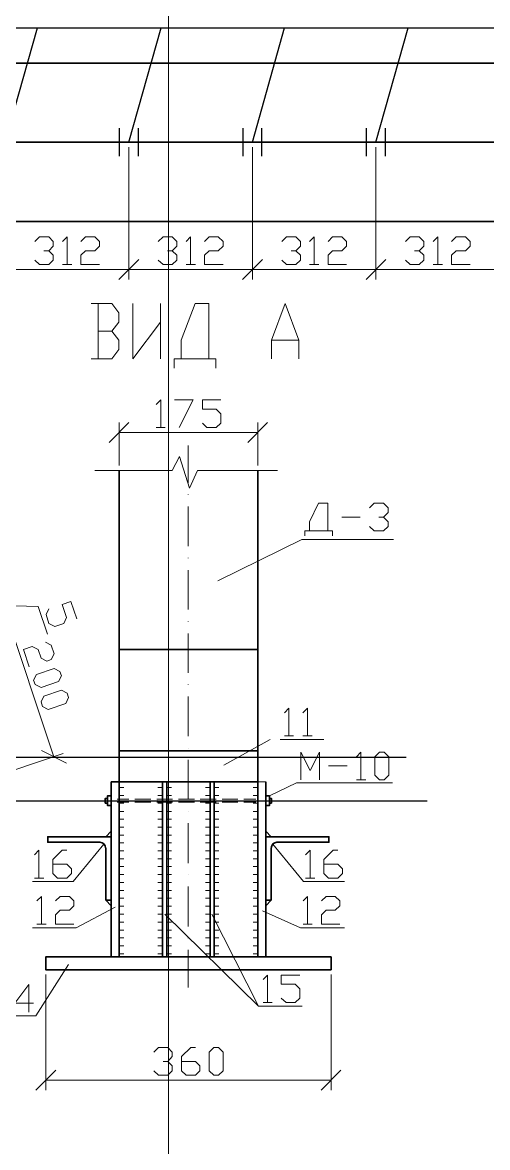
# Model space of a CAD drawing. Header units: millimetres. Extents: x -258556 to -95372, y 16759 to 83874.
# Drawn here: x -128575.9 to -128517.3, y 41573.7 to 41715.3 of the extents above; entities that cross this region are included whole.
import ezdxf

# ---------------------------------------------------------------- set-up
doc = ezdxf.new("R2010")
doc.units = ezdxf.units.MM
doc.header["$LTSCALE"] = 0.5
doc.layers.add('ТОЛСТЫЕ3', color=7, linetype='Continuous', lineweight=50)
doc.layers.add('ТОНКИЕе', color=7, linetype='Continuous', lineweight=25)

msp = doc.modelspace()

# ---------------------------------------------------------------- linework, layer by layer
at = {"color": 7, "linetype": 'Continuous', "lineweight": 25, "true_color": 0x000007}
for points in [[(-128671.298, 41700.264), (-128667.271, 41714.651), (-128449.499, 41714.651)], [(-128578.039, 41700.264), (-128573.977, 41714.651), (-128573.977, 41714.651)], [(-128562.481, 41700.264), (-128558.419, 41714.651), (-128558.419, 41714.651)], [(-128546.923, 41700.264), (-128542.879, 41714.651), (-128542.879, 41714.651)], [(-128531.383, 41700.264), (-128527.321, 41714.651), (-128527.321, 41714.651)], [(-128563.668, 41698.491), (-128563.668, 41702.002), (-128563.668, 41702.002)], [(-128561.259, 41698.491), (-128561.259, 41702.002), (-128561.259, 41702.002)], [(-128548.111, 41698.491), (-128548.111, 41702.002), (-128548.111, 41702.002)], [(-128545.736, 41698.491), (-128545.736, 41702.002), (-128545.736, 41702.002)], [(-128532.57, 41698.491), (-128532.57, 41702.002), (-128532.57, 41702.002)], [(-128530.178, 41698.491), (-128530.178, 41702.002), (-128530.178, 41702.002)], [(-128563.668, 41700.264), (-128561.259, 41700.264), (-128561.259, 41700.264)], [(-128545.736, 41700.264), (-128548.111, 41700.264), (-128548.111, 41700.264)], [(-128530.178, 41700.264), (-128532.57, 41700.264), (-128532.57, 41700.264)]]:
    msp.add_lwpolyline(points, dxfattribs=at)
at = {"color": 7, "linetype": 'Continuous', "lineweight": 20, "true_color": 0x000007}
for points in [[(-128674.052, 41710.211), (-128449.189, 41710.211), (-128449.189, 41710.211)], [(-128562.481, 41699.627), (-128562.481, 41682.968), (-128562.481, 41682.968)], [(-128562.481, 41699.627), (-128562.481, 41682.968), (-128562.481, 41682.968)], [(-128546.923, 41699.627), (-128546.923, 41682.968), (-128546.923, 41682.968)], [(-128546.923, 41699.627), (-128546.923, 41682.968), (-128546.923, 41682.968)], [(-128531.383, 41699.627), (-128531.383, 41682.968), (-128531.383, 41682.968)], [(-128531.383, 41699.627), (-128531.383, 41682.968), (-128531.383, 41682.968)], [(-128574.304, 41687.752), (-128573.736, 41688.32), (-128572.566, 41688.32), (-128571.998, 41687.752), (-128571.998, 41687.15), (-128572.566, 41686.582), (-128573.168, 41686.582)], [(-128570.828, 41687.752), (-128570.26, 41688.32), (-128570.26, 41684.844)], [(-128568.522, 41687.752), (-128567.919, 41688.32), (-128566.749, 41688.32), (-128566.181, 41687.752), (-128566.181, 41687.15), (-128566.749, 41686.582), (-128567.919, 41686.582), (-128568.522, 41686.014), (-128568.522, 41684.844), (-128566.181, 41684.844)], [(-128558.781, 41687.752), (-128558.179, 41688.32), (-128557.008, 41688.32), (-128556.44, 41687.752), (-128556.44, 41687.15), (-128557.008, 41686.582), (-128557.611, 41686.582)], [(-128555.27, 41687.752), (-128554.702, 41688.32), (-128554.702, 41684.844)], [(-128552.964, 41687.752), (-128552.362, 41688.32), (-128551.226, 41688.32), (-128550.623, 41687.752), (-128550.623, 41687.15), (-128551.226, 41686.582), (-128552.362, 41686.582), (-128552.964, 41686.014), (-128552.964, 41684.844), (-128550.623, 41684.844)], [(-128543.223, 41687.752), (-128542.638, 41688.32), (-128541.485, 41688.32), (-128540.883, 41687.752), (-128540.883, 41687.15), (-128541.485, 41686.582), (-128542.053, 41686.582)], [(-128539.73, 41687.752), (-128539.145, 41688.32), (-128539.145, 41684.844)], [(-128537.406, 41687.752), (-128536.838, 41688.32), (-128535.668, 41688.32), (-128535.083, 41687.752), (-128535.083, 41687.15), (-128535.668, 41686.582), (-128536.838, 41686.582), (-128537.406, 41686.014), (-128537.406, 41684.844), (-128535.083, 41684.844)], [(-128527.666, 41687.752), (-128527.098, 41688.32), (-128525.927, 41688.32), (-128525.342, 41687.752), (-128525.342, 41687.15), (-128525.927, 41686.582), (-128526.513, 41686.582)], [(-128524.189, 41687.752), (-128523.604, 41688.32), (-128523.604, 41684.844)], [(-128521.866, 41687.752), (-128521.281, 41688.32), (-128520.11, 41688.32), (-128519.543, 41687.752), (-128519.543, 41687.15), (-128520.11, 41686.582), (-128521.281, 41686.582), (-128521.866, 41686.014), (-128521.866, 41684.844), (-128519.543, 41684.844)], [(-128572.566, 41686.582), (-128571.998, 41686.014), (-128571.998, 41685.412), (-128572.566, 41684.844), (-128573.736, 41684.844), (-128574.304, 41685.412)], [(-128557.008, 41686.582), (-128556.44, 41686.014), (-128556.44, 41685.412), (-128557.008, 41684.844), (-128558.179, 41684.844), (-128558.781, 41685.412)], [(-128541.485, 41686.582), (-128540.883, 41686.014), (-128540.883, 41685.412), (-128541.485, 41684.844), (-128542.638, 41684.844), (-128543.223, 41685.412)], [(-128525.927, 41686.582), (-128525.342, 41686.014), (-128525.342, 41685.412), (-128525.927, 41684.844), (-128527.098, 41684.844), (-128527.666, 41685.412)], [(-128570.828, 41684.844), (-128569.657, 41684.844), (-128569.657, 41684.844)], [(-128561.225, 41685.463), (-128563.72, 41682.968), (-128563.72, 41682.968)], [(-128563.72, 41682.968), (-128561.225, 41685.463), (-128561.225, 41685.463)], [(-128555.27, 41684.844), (-128554.1, 41684.844), (-128554.1, 41684.844)], [(-128548.18, 41682.968), (-128545.667, 41685.463), (-128545.667, 41685.463)], [(-128545.667, 41685.463), (-128548.18, 41682.968), (-128548.18, 41682.968)], [(-128539.73, 41684.844), (-128538.577, 41684.844), (-128538.577, 41684.844)], [(-128532.622, 41682.968), (-128530.144, 41685.463), (-128530.144, 41685.463)], [(-128530.144, 41685.463), (-128532.622, 41682.968), (-128532.622, 41682.968)], [(-128524.189, 41684.844), (-128523.019, 41684.844), (-128523.019, 41684.844)], [(-128562.481, 41684.224), (-128578.039, 41684.224), (-128578.039, 41684.224)], [(-128546.923, 41684.224), (-128562.481, 41684.224), (-128562.481, 41684.224)], [(-128546.923, 41684.224), (-128531.383, 41684.224), (-128531.383, 41684.224)], [(-128531.383, 41684.224), (-128515.825, 41684.224), (-128515.825, 41684.224)], [(-128559.039, 41667.238), (-128558.471, 41667.806), (-128558.471, 41664.33)], [(-128556.733, 41667.806), (-128554.392, 41667.806), (-128556.131, 41664.33)], [(-128553.222, 41664.898), (-128552.654, 41664.33), (-128551.484, 41664.33), (-128550.916, 41664.898), (-128550.916, 41666.068), (-128551.484, 41666.653), (-128553.222, 41666.653), (-128553.222, 41667.806), (-128550.916, 41667.806)], [(-128562.464, 41664.949), (-128564.942, 41662.454), (-128564.942, 41662.454)], [(-128563.686, 41659.545), (-128563.686, 41664.949), (-128563.686, 41664.949)], [(-128563.686, 41663.71), (-128546.269, 41663.71), (-128546.269, 41663.71)], [(-128559.039, 41664.33), (-128557.903, 41664.33), (-128557.903, 41664.33)], [(-128547.491, 41662.454), (-128545.013, 41664.949), (-128545.013, 41664.949)], [(-128546.269, 41659.545), (-128546.269, 41664.949), (-128546.269, 41664.949)], [(-128572.531, 41641.51), (-128572.876, 41640.787), (-128572.531, 41639.685), (-128571.774, 41639.307), (-128570.673, 41639.685), (-128570.329, 41640.408), (-128570.879, 41642.078), (-128569.778, 41642.439), (-128569.021, 41640.236)], [(-128578.245, 41641.923), (-128573.891, 41641.802), (-128573.891, 41641.802)], [(-128578.211, 41641.802), (-128571.912, 41622.889), (-128571.912, 41622.889)], [(-128573.891, 41641.802), (-128572.721, 41638.343), (-128572.721, 41638.343)], [(-128572.979, 41637.328), (-128572.256, 41636.949), (-128571.878, 41635.848), (-128572.256, 41635.125), (-128572.807, 41634.918), (-128573.53, 41635.297), (-128573.908, 41636.398), (-128574.631, 41636.777), (-128575.733, 41636.398), (-128575.01, 41634.195)], [(-128580.345, 41620.083), (-128570.724, 41623.284), (-128570.724, 41623.284)], [(-128573.478, 41623.697), (-128570.329, 41622.097), (-128570.329, 41622.097)]]:
    msp.add_lwpolyline(points, dxfattribs=at)
at = {"color": 7, "linetype": 'Continuous', "lineweight": 35, "true_color": 0x000007}
for points in [[(-128449.189, 41710.211), (-128674.052, 41710.211), (-128674.052, 41690.282), (-128449.189, 41690.282)], [(-128674.052, 41700.264), (-128449.74, 41700.264), (-128449.74, 41700.264)], [(-128546.269, 41623.629), (-128546.269, 41636.398), (-128563.686, 41636.398), (-128563.686, 41658.943)], [(-128546.269, 41658.943), (-128546.269, 41636.398), (-128546.269, 41636.398)], [(-128563.686, 41623.629), (-128563.686, 41636.398), (-128563.686, 41636.398)], [(-128563.686, 41597.693), (-128563.686, 41623.629), (-128563.686, 41623.629)], [(-128563.686, 41623.629), (-128546.269, 41623.629), (-128546.269, 41623.629)], [(-128546.269, 41623.629), (-128546.269, 41597.693), (-128546.269, 41597.693)], [(-128564.701, 41619.739), (-128546.269, 41619.739), (-128546.269, 41619.739)], [(-128564.701, 41619.739), (-128564.701, 41597.693), (-128564.701, 41597.693)], [(-128558.23, 41597.693), (-128558.23, 41619.739), (-128558.23, 41619.739)], [(-128557.714, 41597.693), (-128557.714, 41619.739), (-128557.714, 41619.739)], [(-128552.241, 41597.693), (-128552.241, 41619.739), (-128552.241, 41619.739)], [(-128551.759, 41597.693), (-128551.759, 41619.739), (-128551.759, 41619.739)], [(-128545.254, 41619.739), (-128545.254, 41597.693), (-128545.254, 41597.693)], [(-128565.183, 41617.657), (-128565.458, 41617.657), (-128565.458, 41617.054), (-128565.183, 41617.054)], [(-128564.701, 41617.967), (-128565.183, 41617.967), (-128565.183, 41616.779), (-128564.701, 41616.779)], [(-128545.254, 41617.967), (-128544.772, 41617.967), (-128544.772, 41616.779), (-128545.254, 41616.779)], [(-128544.772, 41617.657), (-128544.531, 41617.657), (-128544.531, 41617.054), (-128544.772, 41617.054)], [(-128564.701, 41612.821), (-128568.694, 41612.821), (-128572.686, 41612.821), (-128572.686, 41612.132), (-128566.112, 41612.132)], [(-128565.389, 41612.821), (-128564.701, 41613.526), (-128564.701, 41613.526)], [(-128544.566, 41612.821), (-128545.254, 41613.526), (-128545.254, 41613.526)], [(-128545.254, 41612.821), (-128541.261, 41612.821), (-128537.303, 41612.821), (-128537.303, 41612.132), (-128543.843, 41612.132)], [(-128565.389, 41611.392), (-128565.389, 41604.853), (-128564.701, 41604.853)], [(-128544.566, 41611.392), (-128544.566, 41604.853), (-128545.254, 41604.853)], [(-128564.701, 41604.147), (-128565.389, 41604.853), (-128565.389, 41604.853)], [(-128545.254, 41604.147), (-128544.566, 41604.853), (-128544.566, 41604.853)]]:
    msp.add_lwpolyline(points, dxfattribs=at)
at = {"color": 7, "linetype": 'Continuous', "lineweight": 18, "true_color": 0x000007}
for points in [[(-128564.615, 41676.445), (-128563.737, 41677.616), (-128563.737, 41678.786), (-128564.615, 41679.956), (-128567.231, 41679.956)], [(-128566.353, 41679.956), (-128566.353, 41672.969), (-128566.353, 41672.969)], [(-128561.999, 41679.956), (-128561.999, 41672.969), (-128558.506, 41677.616), (-128558.506, 41672.969), (-128558.506, 41679.956)], [(-128556.767, 41671.799), (-128556.767, 41672.969), (-128552.413, 41672.969), (-128552.413, 41679.956), (-128554.151, 41679.956), (-128555.89, 41675.31), (-128555.89, 41672.969), (-128551.536, 41672.969), (-128551.536, 41671.799)], [(-128544.548, 41672.969), (-128544.548, 41675.31), (-128542.81, 41679.956), (-128541.072, 41675.31), (-128541.072, 41672.969)], [(-128567.231, 41672.969), (-128564.615, 41672.969), (-128563.737, 41674.139), (-128563.737, 41675.31), (-128564.615, 41676.445), (-128566.353, 41676.445)], [(-128544.548, 41675.31), (-128541.072, 41675.31), (-128541.072, 41675.31)]]:
    msp.add_lwpolyline(points, dxfattribs=at)
at = {"color": 7, "linetype": 'Continuous', "lineweight": 13, "true_color": 0x000007}
for points in [[(-128554.995, 41662.092), (-128554.995, 41657.377), (-128554.995, 41657.377)], [(-128557.008, 41658.943), (-128556.096, 41660.698), (-128554.84, 41656.706), (-128553.842, 41658.943)], [(-128566.749, 41658.943), (-128557.008, 41658.943), (-128557.008, 41658.943)], [(-128553.842, 41658.943), (-128543.757, 41658.943), (-128543.757, 41658.943)], [(-128554.995, 41655.88), (-128555.012, 41655.897), (-128555.012, 41655.897)], [(-128554.995, 41654.383), (-128554.995, 41649.392), (-128554.995, 41649.392)], [(-128540.332, 41650.717), (-128540.332, 41651.319), (-128537.441, 41651.319), (-128537.441, 41654.796), (-128538.594, 41654.796), (-128539.747, 41652.472), (-128539.747, 41651.319), (-128536.838, 41651.319), (-128536.838, 41650.717)], [(-128532.192, 41654.228), (-128531.624, 41654.796), (-128530.454, 41654.796), (-128529.868, 41654.228), (-128529.868, 41653.625), (-128530.454, 41653.057), (-128531.039, 41653.057)], [(-128535.685, 41653.057), (-128533.362, 41653.057), (-128533.362, 41653.057)], [(-128530.454, 41653.057), (-128529.868, 41652.472), (-128529.868, 41651.887), (-128530.454, 41651.319), (-128531.624, 41651.319), (-128532.192, 41651.887)], [(-128551.295, 41645.038), (-128540.711, 41650.252), (-128529.197, 41650.252)], [(-128554.995, 41647.894), (-128555.012, 41647.912), (-128555.012, 41647.912)], [(-128554.995, 41646.397), (-128554.995, 41641.424), (-128554.995, 41641.424)], [(-128554.995, 41639.926), (-128555.012, 41639.943), (-128555.012, 41639.943)], [(-128554.995, 41638.429), (-128554.995, 41633.455), (-128554.995, 41633.455)], [(-128554.995, 41631.958), (-128555.012, 41631.975), (-128555.012, 41631.975)], [(-128554.995, 41630.478), (-128554.995, 41625.47), (-128554.995, 41625.47)], [(-128542.896, 41628.43), (-128542.328, 41628.998), (-128542.328, 41625.522)], [(-128540.59, 41628.43), (-128540.005, 41628.998), (-128540.005, 41625.522)], [(-128542.896, 41625.522), (-128541.743, 41625.522), (-128541.743, 41625.522)], [(-128540.59, 41625.522), (-128539.42, 41625.522), (-128539.42, 41625.522)], [(-128554.995, 41623.973), (-128555.012, 41623.99), (-128555.012, 41623.99)], [(-128544.703, 41625.057), (-128550.52, 41621.839), (-128550.52, 41621.839)], [(-128537.957, 41625.057), (-128543.447, 41625.057), (-128543.447, 41625.057)], [(-128540.831, 41619.98), (-128540.831, 41623.491), (-128539.661, 41621.15), (-128538.491, 41623.491), (-128538.491, 41619.98)], [(-128533.844, 41622.889), (-128533.276, 41623.491), (-128533.276, 41619.98)], [(-128554.995, 41622.493), (-128554.995, 41617.502), (-128554.995, 41617.502)], [(-128537.337, 41621.753), (-128535.014, 41621.753), (-128535.014, 41621.753)], [(-128546.269, 41619.739), (-128545.254, 41619.739), (-128545.254, 41619.739)], [(-128533.844, 41619.98), (-128532.674, 41619.98), (-128532.674, 41619.98)], [(-128563.686, 41619.016), (-128563.101, 41619.016), (-128563.101, 41619.016)], [(-128558.23, 41619.016), (-128558.815, 41619.016), (-128558.815, 41619.016)], [(-128557.714, 41619.016), (-128557.129, 41619.016), (-128557.129, 41619.016)], [(-128552.241, 41619.016), (-128552.826, 41619.016), (-128552.826, 41619.016)], [(-128551.759, 41619.016), (-128551.14, 41619.016), (-128551.14, 41619.016)], [(-128546.269, 41619.016), (-128546.854, 41619.016), (-128546.854, 41619.016)], [(-128546.269, 41619.016), (-128546.854, 41619.016), (-128546.854, 41619.016)], [(-128544.772, 41617.967), (-128541.382, 41619.619), (-128529.283, 41619.619)], [(-128566.25, 41617.364), (-128560.313, 41617.364), (-128560.313, 41617.364)], [(-128563.961, 41617.571), (-128562.464, 41617.571), (-128562.464, 41617.571)], [(-128563.961, 41617.175), (-128562.464, 41617.175), (-128562.464, 41617.175)], [(-128563.686, 41618.035), (-128563.101, 41618.035), (-128563.101, 41618.035)], [(-128563.686, 41617.037), (-128563.101, 41617.037), (-128563.101, 41617.037)], [(-128561.707, 41617.571), (-128559.71, 41617.571), (-128559.71, 41617.571)], [(-128561.707, 41617.175), (-128559.71, 41617.175), (-128559.71, 41617.175)], [(-128558.97, 41617.571), (-128556.974, 41617.571), (-128556.974, 41617.571)], [(-128558.97, 41617.175), (-128556.974, 41617.175), (-128556.974, 41617.175)], [(-128558.85, 41617.364), (-128558.867, 41617.381), (-128558.867, 41617.381)], [(-128558.23, 41618.035), (-128558.815, 41618.035), (-128558.815, 41618.035)], [(-128558.23, 41617.037), (-128558.815, 41617.037), (-128558.815, 41617.037)], [(-128557.714, 41618.035), (-128557.129, 41618.035), (-128557.129, 41618.035)], [(-128557.714, 41617.037), (-128557.129, 41617.037), (-128557.129, 41617.037)], [(-128557.352, 41617.364), (-128552.344, 41617.364), (-128552.344, 41617.364)], [(-128556.217, 41617.571), (-128554.237, 41617.571), (-128554.237, 41617.571)], [(-128556.217, 41617.175), (-128554.237, 41617.175), (-128554.237, 41617.175)], [(-128553.497, 41617.571), (-128551.484, 41617.571), (-128551.484, 41617.571)], [(-128553.497, 41617.175), (-128551.484, 41617.175), (-128551.484, 41617.175)], [(-128552.241, 41618.035), (-128552.826, 41618.035), (-128552.826, 41618.035)], [(-128552.241, 41617.037), (-128552.826, 41617.037), (-128552.826, 41617.037)], [(-128547.491, 41617.364), (-128552.241, 41617.364), (-128552.241, 41617.364)], [(-128551.759, 41618.035), (-128551.14, 41618.035), (-128551.14, 41618.035)], [(-128551.759, 41617.037), (-128551.14, 41617.037), (-128551.14, 41617.037)], [(-128550.864, 41617.364), (-128550.882, 41617.381), (-128550.882, 41617.381)], [(-128550.744, 41617.571), (-128548.748, 41617.571), (-128548.748, 41617.571)], [(-128550.744, 41617.175), (-128548.748, 41617.175), (-128548.748, 41617.175)], [(-128549.367, 41617.364), (-128543.447, 41617.364), (-128543.447, 41617.364)], [(-128548.008, 41617.571), (-128546.51, 41617.571), (-128546.51, 41617.571)], [(-128548.008, 41617.175), (-128546.51, 41617.175), (-128546.51, 41617.175)], [(-128546.269, 41618.035), (-128546.854, 41618.035), (-128546.854, 41618.035)], [(-128546.269, 41618.035), (-128546.854, 41618.035), (-128546.854, 41618.035)], [(-128546.269, 41617.037), (-128546.854, 41617.037), (-128546.854, 41617.037)], [(-128546.269, 41617.037), (-128546.854, 41617.037), (-128546.854, 41617.037)], [(-128563.686, 41616.022), (-128563.101, 41616.022), (-128563.101, 41616.022)], [(-128558.23, 41616.022), (-128558.815, 41616.022), (-128558.815, 41616.022)], [(-128557.714, 41616.022), (-128557.129, 41616.022), (-128557.129, 41616.022)], [(-128554.995, 41616.005), (-128555.012, 41616.022), (-128555.012, 41616.022)], [(-128552.241, 41616.022), (-128552.826, 41616.022), (-128552.826, 41616.022)], [(-128551.759, 41616.022), (-128551.14, 41616.022), (-128551.14, 41616.022)], [(-128546.269, 41616.022), (-128546.854, 41616.022), (-128546.854, 41616.022)], [(-128546.269, 41616.022), (-128546.854, 41616.022), (-128546.854, 41616.022)], [(-128563.686, 41615.024), (-128563.101, 41615.024), (-128563.101, 41615.024)], [(-128563.686, 41614.043), (-128563.101, 41614.043), (-128563.101, 41614.043)], [(-128558.23, 41615.024), (-128558.815, 41615.024), (-128558.815, 41615.024)], [(-128558.23, 41614.043), (-128558.815, 41614.043), (-128558.815, 41614.043)], [(-128557.714, 41615.024), (-128557.129, 41615.024), (-128557.129, 41615.024)], [(-128557.714, 41614.043), (-128557.129, 41614.043), (-128557.129, 41614.043)], [(-128554.995, 41614.525), (-128554.995, 41609.517), (-128554.995, 41609.517)], [(-128552.241, 41615.024), (-128552.826, 41615.024), (-128552.826, 41615.024)], [(-128552.241, 41614.043), (-128552.826, 41614.043), (-128552.826, 41614.043)], [(-128551.759, 41615.024), (-128551.14, 41615.024), (-128551.14, 41615.024)], [(-128551.759, 41614.043), (-128551.14, 41614.043), (-128551.14, 41614.043)], [(-128546.269, 41615.024), (-128546.854, 41615.024), (-128546.854, 41615.024)], [(-128546.269, 41615.024), (-128546.854, 41615.024), (-128546.854, 41615.024)], [(-128546.269, 41614.043), (-128546.854, 41614.043), (-128546.854, 41614.043)], [(-128546.269, 41614.043), (-128546.854, 41614.043), (-128546.854, 41614.043)], [(-128564.701, 41612.322), (-128564.701, 41612.821), (-128564.701, 41612.821)], [(-128563.686, 41613.045), (-128563.101, 41613.045), (-128563.101, 41613.045)], [(-128558.23, 41613.045), (-128558.815, 41613.045), (-128558.815, 41613.045)], [(-128557.714, 41613.045), (-128557.129, 41613.045), (-128557.129, 41613.045)], [(-128552.241, 41613.045), (-128552.826, 41613.045), (-128552.826, 41613.045)], [(-128551.759, 41613.045), (-128551.14, 41613.045), (-128551.14, 41613.045)], [(-128546.269, 41613.045), (-128546.854, 41613.045), (-128546.854, 41613.045)], [(-128546.269, 41613.045), (-128546.854, 41613.045), (-128546.854, 41613.045)], [(-128565.63, 41611.909), (-128569.468, 41607.193), (-128574.614, 41607.193)], [(-128563.686, 41612.064), (-128563.101, 41612.064), (-128563.101, 41612.064)], [(-128558.23, 41612.064), (-128558.815, 41612.064), (-128558.815, 41612.064)], [(-128557.714, 41612.064), (-128557.129, 41612.064), (-128557.129, 41612.064)], [(-128552.241, 41612.064), (-128552.826, 41612.064), (-128552.826, 41612.064)], [(-128551.759, 41612.064), (-128551.14, 41612.064), (-128551.14, 41612.064)], [(-128546.269, 41612.064), (-128546.854, 41612.064), (-128546.854, 41612.064)], [(-128546.269, 41612.064), (-128546.854, 41612.064), (-128546.854, 41612.064)], [(-128544.342, 41611.909), (-128540.487, 41607.193), (-128535.358, 41607.193)], [(-128574.356, 41610.532), (-128573.788, 41611.117), (-128573.788, 41607.624)], [(-128572.032, 41609.379), (-128570.277, 41609.379), (-128569.709, 41608.777), (-128569.709, 41608.209), (-128570.277, 41607.624), (-128571.447, 41607.624), (-128572.032, 41608.209), (-128572.032, 41609.947), (-128570.879, 41611.117), (-128570.277, 41611.117)], [(-128563.686, 41611.048), (-128563.101, 41611.048), (-128563.101, 41611.048)], [(-128563.686, 41610.05), (-128563.101, 41610.05), (-128563.101, 41610.05)], [(-128558.23, 41611.048), (-128558.815, 41611.048), (-128558.815, 41611.048)], [(-128558.23, 41610.05), (-128558.815, 41610.05), (-128558.815, 41610.05)], [(-128557.714, 41611.048), (-128557.129, 41611.048), (-128557.129, 41611.048)], [(-128557.714, 41610.05), (-128557.129, 41610.05), (-128557.129, 41610.05)], [(-128552.241, 41611.048), (-128552.826, 41611.048), (-128552.826, 41611.048)], [(-128552.241, 41610.05), (-128552.826, 41610.05), (-128552.826, 41610.05)], [(-128551.759, 41611.048), (-128551.14, 41611.048), (-128551.14, 41611.048)], [(-128551.759, 41610.05), (-128551.14, 41610.05), (-128551.14, 41610.05)], [(-128546.269, 41611.048), (-128546.854, 41611.048), (-128546.854, 41611.048)], [(-128546.269, 41611.048), (-128546.854, 41611.048), (-128546.854, 41611.048)], [(-128546.269, 41610.05), (-128546.854, 41610.05), (-128546.854, 41610.05)], [(-128546.269, 41610.05), (-128546.854, 41610.05), (-128546.854, 41610.05)], [(-128540.246, 41610.532), (-128539.678, 41611.117), (-128539.678, 41607.624)], [(-128537.94, 41609.379), (-128536.184, 41609.379), (-128535.599, 41608.777), (-128535.599, 41608.209), (-128536.184, 41607.624), (-128537.337, 41607.624), (-128537.94, 41608.209), (-128537.94, 41609.947), (-128536.77, 41611.117), (-128536.184, 41611.117)], [(-128563.686, 41609.069), (-128563.101, 41609.069), (-128563.101, 41609.069)], [(-128558.23, 41609.069), (-128558.815, 41609.069), (-128558.815, 41609.069)], [(-128557.714, 41609.069), (-128557.129, 41609.069), (-128557.129, 41609.069)], [(-128552.241, 41609.069), (-128552.826, 41609.069), (-128552.826, 41609.069)], [(-128551.759, 41609.069), (-128551.14, 41609.069), (-128551.14, 41609.069)], [(-128546.269, 41609.069), (-128546.854, 41609.069), (-128546.854, 41609.069)], [(-128546.269, 41609.069), (-128546.854, 41609.069), (-128546.854, 41609.069)], [(-128574.356, 41607.624), (-128573.185, 41607.624), (-128573.185, 41607.624)], [(-128563.686, 41608.071), (-128563.101, 41608.071), (-128563.101, 41608.071)], [(-128563.686, 41607.056), (-128563.101, 41607.056), (-128563.101, 41607.056)], [(-128558.23, 41608.071), (-128558.815, 41608.071), (-128558.815, 41608.071)], [(-128558.23, 41607.056), (-128558.815, 41607.056), (-128558.815, 41607.056)], [(-128557.714, 41608.071), (-128557.129, 41608.071), (-128557.129, 41608.071)], [(-128557.714, 41607.056), (-128557.129, 41607.056), (-128557.129, 41607.056)], [(-128554.995, 41608.054), (-128555.012, 41608.071), (-128555.012, 41608.071)], [(-128552.241, 41608.071), (-128552.826, 41608.071), (-128552.826, 41608.071)], [(-128552.241, 41607.056), (-128552.826, 41607.056), (-128552.826, 41607.056)], [(-128551.759, 41608.071), (-128551.14, 41608.071), (-128551.14, 41608.071)], [(-128551.759, 41607.056), (-128551.14, 41607.056), (-128551.14, 41607.056)], [(-128546.269, 41608.071), (-128546.854, 41608.071), (-128546.854, 41608.071)], [(-128546.269, 41608.071), (-128546.854, 41608.071), (-128546.854, 41608.071)], [(-128546.269, 41607.056), (-128546.854, 41607.056), (-128546.854, 41607.056)], [(-128546.269, 41607.056), (-128546.854, 41607.056), (-128546.854, 41607.056)], [(-128540.246, 41607.624), (-128539.093, 41607.624), (-128539.093, 41607.624)], [(-128564.701, 41606.866), (-128564.701, 41606.35), (-128564.701, 41606.35)], [(-128563.686, 41606.075), (-128563.101, 41606.075), (-128563.101, 41606.075)], [(-128558.23, 41606.075), (-128558.815, 41606.075), (-128558.815, 41606.075)], [(-128557.714, 41606.075), (-128557.129, 41606.075), (-128557.129, 41606.075)], [(-128554.995, 41606.557), (-128554.995, 41601.548), (-128554.995, 41601.548)], [(-128552.241, 41606.075), (-128552.826, 41606.075), (-128552.826, 41606.075)], [(-128551.759, 41606.075), (-128551.14, 41606.075), (-128551.14, 41606.075)], [(-128546.269, 41606.075), (-128546.854, 41606.075), (-128546.854, 41606.075)], [(-128546.269, 41606.075), (-128546.854, 41606.075), (-128546.854, 41606.075)], [(-128574.046, 41604.749), (-128573.478, 41605.317), (-128573.478, 41601.841)], [(-128571.705, 41604.749), (-128571.138, 41605.317), (-128569.967, 41605.317), (-128569.399, 41604.749), (-128569.399, 41604.147), (-128569.967, 41603.579), (-128571.138, 41603.579), (-128571.705, 41603.011), (-128571.705, 41601.841), (-128569.399, 41601.841)], [(-128563.686, 41605.076), (-128563.101, 41605.076), (-128563.101, 41605.076)], [(-128558.23, 41605.076), (-128558.815, 41605.076), (-128558.815, 41605.076)], [(-128557.714, 41605.076), (-128557.129, 41605.076), (-128557.129, 41605.076)], [(-128552.241, 41605.076), (-128552.826, 41605.076), (-128552.826, 41605.076)], [(-128551.759, 41605.076), (-128551.14, 41605.076), (-128551.14, 41605.076)], [(-128546.269, 41605.076), (-128546.854, 41605.076), (-128546.854, 41605.076)], [(-128546.269, 41605.076), (-128546.854, 41605.076), (-128546.854, 41605.076)], [(-128540.556, 41604.749), (-128539.988, 41605.317), (-128539.988, 41601.841)], [(-128538.25, 41604.749), (-128537.647, 41605.317), (-128536.511, 41605.317), (-128535.909, 41604.749), (-128535.909, 41604.147), (-128536.511, 41603.579), (-128537.647, 41603.579), (-128538.25, 41603.011), (-128538.25, 41601.841), (-128535.909, 41601.841)], [(-128564.202, 41603.958), (-128569.09, 41601.376), (-128574.597, 41601.376)], [(-128563.686, 41604.078), (-128563.101, 41604.078), (-128563.101, 41604.078)], [(-128563.686, 41603.063), (-128563.101, 41603.063), (-128563.101, 41603.063)], [(-128558.23, 41604.078), (-128558.815, 41604.078), (-128558.815, 41604.078)], [(-128558.23, 41603.063), (-128558.815, 41603.063), (-128558.815, 41603.063)], [(-128557.955, 41603.063), (-128546.149, 41591.481), (-128552.017, 41603.063)], [(-128557.714, 41604.078), (-128557.129, 41604.078), (-128557.129, 41604.078)], [(-128557.714, 41603.063), (-128557.129, 41603.063), (-128557.129, 41603.063)], [(-128552.241, 41604.078), (-128552.826, 41604.078), (-128552.826, 41604.078)], [(-128552.241, 41603.063), (-128552.826, 41603.063), (-128552.826, 41603.063)], [(-128551.759, 41604.078), (-128551.14, 41604.078), (-128551.14, 41604.078)], [(-128551.759, 41603.063), (-128551.14, 41603.063), (-128551.14, 41603.063)], [(-128546.269, 41604.078), (-128546.854, 41604.078), (-128546.854, 41604.078)], [(-128546.269, 41604.078), (-128546.854, 41604.078), (-128546.854, 41604.078)], [(-128546.269, 41603.063), (-128546.854, 41603.063), (-128546.854, 41603.063)], [(-128546.269, 41603.063), (-128546.854, 41603.063), (-128546.854, 41603.063)], [(-128545.667, 41603.493), (-128540.865, 41601.376), (-128535.358, 41601.376)], [(-128574.046, 41601.841), (-128572.876, 41601.841), (-128572.876, 41601.841)], [(-128563.686, 41602.082), (-128563.101, 41602.082), (-128563.101, 41602.082)], [(-128558.23, 41602.082), (-128558.815, 41602.082), (-128558.815, 41602.082)], [(-128557.714, 41602.082), (-128557.129, 41602.082), (-128557.129, 41602.082)], [(-128552.241, 41602.082), (-128552.826, 41602.082), (-128552.826, 41602.082)], [(-128551.759, 41602.082), (-128551.14, 41602.082), (-128551.14, 41602.082)], [(-128546.269, 41602.082), (-128546.854, 41602.082), (-128546.854, 41602.082)], [(-128546.269, 41602.082), (-128546.854, 41602.082), (-128546.854, 41602.082)], [(-128540.556, 41601.841), (-128539.42, 41601.841), (-128539.42, 41601.841)], [(-128563.686, 41601.084), (-128563.101, 41601.084), (-128563.101, 41601.084)], [(-128563.686, 41600.103), (-128563.101, 41600.103), (-128563.101, 41600.103)], [(-128558.23, 41601.084), (-128558.815, 41601.084), (-128558.815, 41601.084)], [(-128558.23, 41600.103), (-128558.815, 41600.103), (-128558.815, 41600.103)], [(-128557.714, 41601.084), (-128557.129, 41601.084), (-128557.129, 41601.084)], [(-128557.714, 41600.103), (-128557.129, 41600.103), (-128557.129, 41600.103)], [(-128554.995, 41600.068), (-128555.012, 41600.086), (-128555.012, 41600.086)], [(-128552.241, 41601.084), (-128552.826, 41601.084), (-128552.826, 41601.084)], [(-128552.241, 41600.103), (-128552.826, 41600.103), (-128552.826, 41600.103)], [(-128551.759, 41601.084), (-128551.14, 41601.084), (-128551.14, 41601.084)], [(-128551.759, 41600.103), (-128551.14, 41600.103), (-128551.14, 41600.103)], [(-128546.269, 41601.084), (-128546.854, 41601.084), (-128546.854, 41601.084)], [(-128546.269, 41601.084), (-128546.854, 41601.084), (-128546.854, 41601.084)], [(-128546.269, 41600.103), (-128546.854, 41600.103), (-128546.854, 41600.103)], [(-128546.269, 41600.103), (-128546.854, 41600.103), (-128546.854, 41600.103)], [(-128563.686, 41599.087), (-128563.101, 41599.087), (-128563.101, 41599.087)], [(-128558.23, 41599.087), (-128558.815, 41599.087), (-128558.815, 41599.087)], [(-128557.714, 41599.087), (-128557.129, 41599.087), (-128557.129, 41599.087)], [(-128554.995, 41598.571), (-128554.995, 41593.856), (-128554.995, 41593.856)], [(-128552.241, 41599.087), (-128552.826, 41599.087), (-128552.826, 41599.087)], [(-128551.759, 41599.087), (-128551.14, 41599.087), (-128551.14, 41599.087)], [(-128546.269, 41599.087), (-128546.854, 41599.087), (-128546.854, 41599.087)], [(-128546.269, 41599.087), (-128546.854, 41599.087), (-128546.854, 41599.087)], [(-128563.686, 41598.089), (-128563.101, 41598.089), (-128563.101, 41598.089)], [(-128558.23, 41598.089), (-128558.815, 41598.089), (-128558.815, 41598.089)], [(-128558.385, 41597.693), (-128558.144, 41597.693), (-128558.144, 41597.693)], [(-128557.714, 41598.089), (-128557.129, 41598.089), (-128557.129, 41598.089)], [(-128552.241, 41598.089), (-128552.826, 41598.089), (-128552.826, 41598.089)], [(-128551.57, 41597.693), (-128551.811, 41597.693), (-128551.811, 41597.693)], [(-128551.759, 41598.089), (-128551.14, 41598.089), (-128551.14, 41598.089)], [(-128546.269, 41598.089), (-128546.854, 41598.089), (-128546.854, 41598.089)], [(-128546.269, 41598.089), (-128546.854, 41598.089), (-128546.854, 41598.089)], [(-128570.07, 41596.764), (-128574.201, 41590.276), (-128579.691, 41590.276)], [(-128574.476, 41591.894), (-128576.817, 41591.894), (-128575.079, 41594.217), (-128575.079, 41590.741)], [(-128572.927, 41595.473), (-128572.927, 41580.931), (-128572.927, 41580.931)], [(-128545.598, 41594.837), (-128545.03, 41595.422), (-128545.03, 41591.945)], [(-128543.292, 41592.513), (-128542.69, 41591.945), (-128541.554, 41591.945), (-128540.952, 41592.513), (-128540.952, 41593.684), (-128541.554, 41594.252), (-128543.292, 41594.252), (-128543.292, 41595.422), (-128540.952, 41595.422)], [(-128537.028, 41595.473), (-128537.028, 41580.931), (-128537.028, 41580.931)], [(-128540.676, 41591.481), (-128546.149, 41591.481), (-128546.149, 41591.481)], [(-128545.598, 41591.945), (-128544.462, 41591.945), (-128544.462, 41591.945)], [(-128559.349, 41585.715), (-128558.764, 41586.283), (-128557.593, 41586.283), (-128557.008, 41585.715), (-128557.008, 41585.148), (-128557.593, 41584.545), (-128558.179, 41584.545)], [(-128555.855, 41584.545), (-128554.1, 41584.545), (-128553.532, 41583.977), (-128553.532, 41583.375), (-128554.1, 41582.807), (-128555.27, 41582.807), (-128555.855, 41583.375), (-128555.855, 41585.148), (-128554.685, 41586.283), (-128554.1, 41586.283)], [(-128557.593, 41584.545), (-128557.008, 41583.977), (-128557.008, 41583.375), (-128557.593, 41582.807), (-128558.764, 41582.807), (-128559.349, 41583.375)], [(-128571.671, 41583.427), (-128574.184, 41580.931), (-128574.184, 41580.931)], [(-128538.284, 41580.931), (-128535.806, 41583.427), (-128535.806, 41583.427)], [(-128572.927, 41582.187), (-128537.028, 41582.187), (-128537.028, 41582.187)]]:
    msp.add_lwpolyline(points, dxfattribs=at)
at = {"color": 7, "linetype": 'Continuous', "lineweight": 20, "true_color": 0x000007}
for points in [[(-128574.459, 41632.543), (-128574.08, 41633.266), (-128571.878, 41634.023), (-128571.155, 41633.645), (-128570.965, 41633.094), (-128571.327, 41632.371), (-128573.53, 41631.614), (-128574.287, 41631.993)], [(-128573.53, 41629.79), (-128573.168, 41630.513), (-128570.965, 41631.27), (-128570.225, 41630.891), (-128570.053, 41630.34), (-128570.415, 41629.6), (-128572.618, 41628.86), (-128573.358, 41629.239)]]:
    msp.add_lwpolyline(points, close=True, dxfattribs=at)
at = {"color": 7, "linetype": 'Continuous', "lineweight": 13, "true_color": 0x000007}
for points in [[(-128530.935, 41619.98), (-128531.521, 41620.582), (-128531.521, 41622.889), (-128530.935, 41623.491), (-128530.368, 41623.491), (-128529.765, 41622.889), (-128529.765, 41620.582), (-128530.368, 41619.98)], [(-128551.776, 41582.807), (-128552.362, 41583.375), (-128552.362, 41585.715), (-128551.776, 41586.283), (-128551.209, 41586.283), (-128550.623, 41585.715), (-128550.623, 41583.375), (-128551.209, 41582.807)]]:
    msp.add_lwpolyline(points, close=True, dxfattribs=at)
at = {"color": 7, "linetype": 'Continuous', "lineweight": 35, "true_color": 0x000007}
msp.add_lwpolyline([(-128537.028, 41596.093), (-128537.028, 41597.693), (-128572.927, 41597.693), (-128572.927, 41596.093)], close=True, dxfattribs=at)
for points in [[(-128565.407, 41611.41), (-128565.441, 41611.806), (-128565.734, 41612.115), (-128566.129, 41612.15)], [(-128543.843, 41612.15), (-128544.239, 41612.115), (-128544.548, 41611.806), (-128544.566, 41611.41)]]:
    msp.add_open_spline(points, degree=3, dxfattribs=at)
at = {"layer": 'ТОЛСТЫЕ3', "lineweight": 13}
msp.add_lwpolyline([(-128557.507, 42001.762), (-128557.507, 41385.714)], dxfattribs=at)
at = {"layer": 'ТОНКИЕе'}
for points in [[(-128632.662, 41622.837), (-128527.571, 41622.837)], [(-128637.154, 41617.364), (-128524.929, 41617.364)]]:
    msp.add_lwpolyline(points, dxfattribs=at)

doc.saveas('drawing.dxf')
